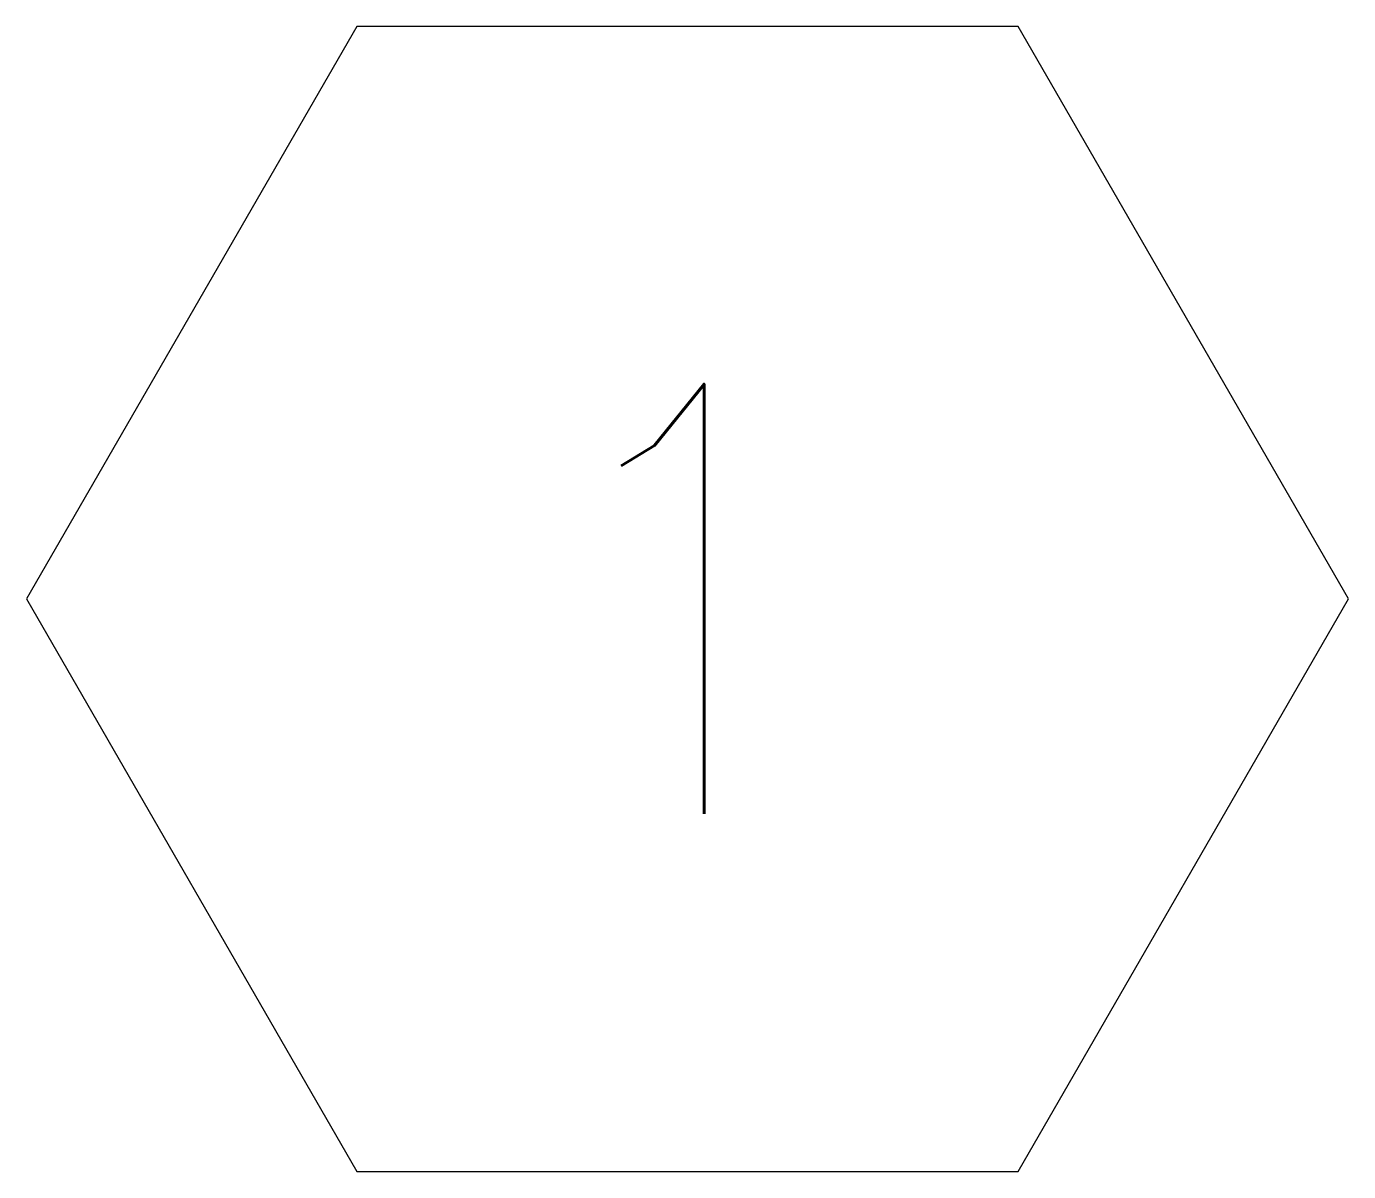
# Model space of a CAD drawing. Extents: x 2444.791 to 2445.079, y 1268.792 to 1269.042.
import ezdxf
from ezdxf.enums import TextEntityAlignment as Align

# ---------------------------------------------------------------- set-up
doc = ezdxf.new("R2010")
doc.units = 0
doc.header["$MEASUREMENT"] = 0
doc.layers.get('0').update_dxf_attribs({"linetype": 'CONTINUOUS'})
doc.styles.add('ROMANS', font='romans.shx', dxfattribs={"width": 0.9, "height": 0.09375})

msp = doc.modelspace()

# ---------------------------------------------------------------- linework, layer by layer
at = {"color": 3}
for p, q in [((2444.86305, 1269.04172), (2444.79093, 1268.91681)), ((2445.00728, 1269.04172), (2444.86305, 1269.04172)), ((2445.07939, 1268.91681), (2445.00728, 1269.04172)), ((2444.79093, 1268.91681), (2444.86305, 1268.7919)), ((2445.00728, 1268.7919), (2445.07939, 1268.91681)), ((2444.86305, 1268.7919), (2445.00728, 1268.7919))]:
    msp.add_line(p, q, dxfattribs=at)

# ---------------------------------------------------------------- texts
at = {"color": 1, "style": 'ROMANS', "width": 0.9}
msp.add_attdef('1', text='', height=0.09375, dxfattribs=at).set_placement((2444.93516, 1268.91681), align=Align.MIDDLE)

doc.saveas('drawing.dxf')
